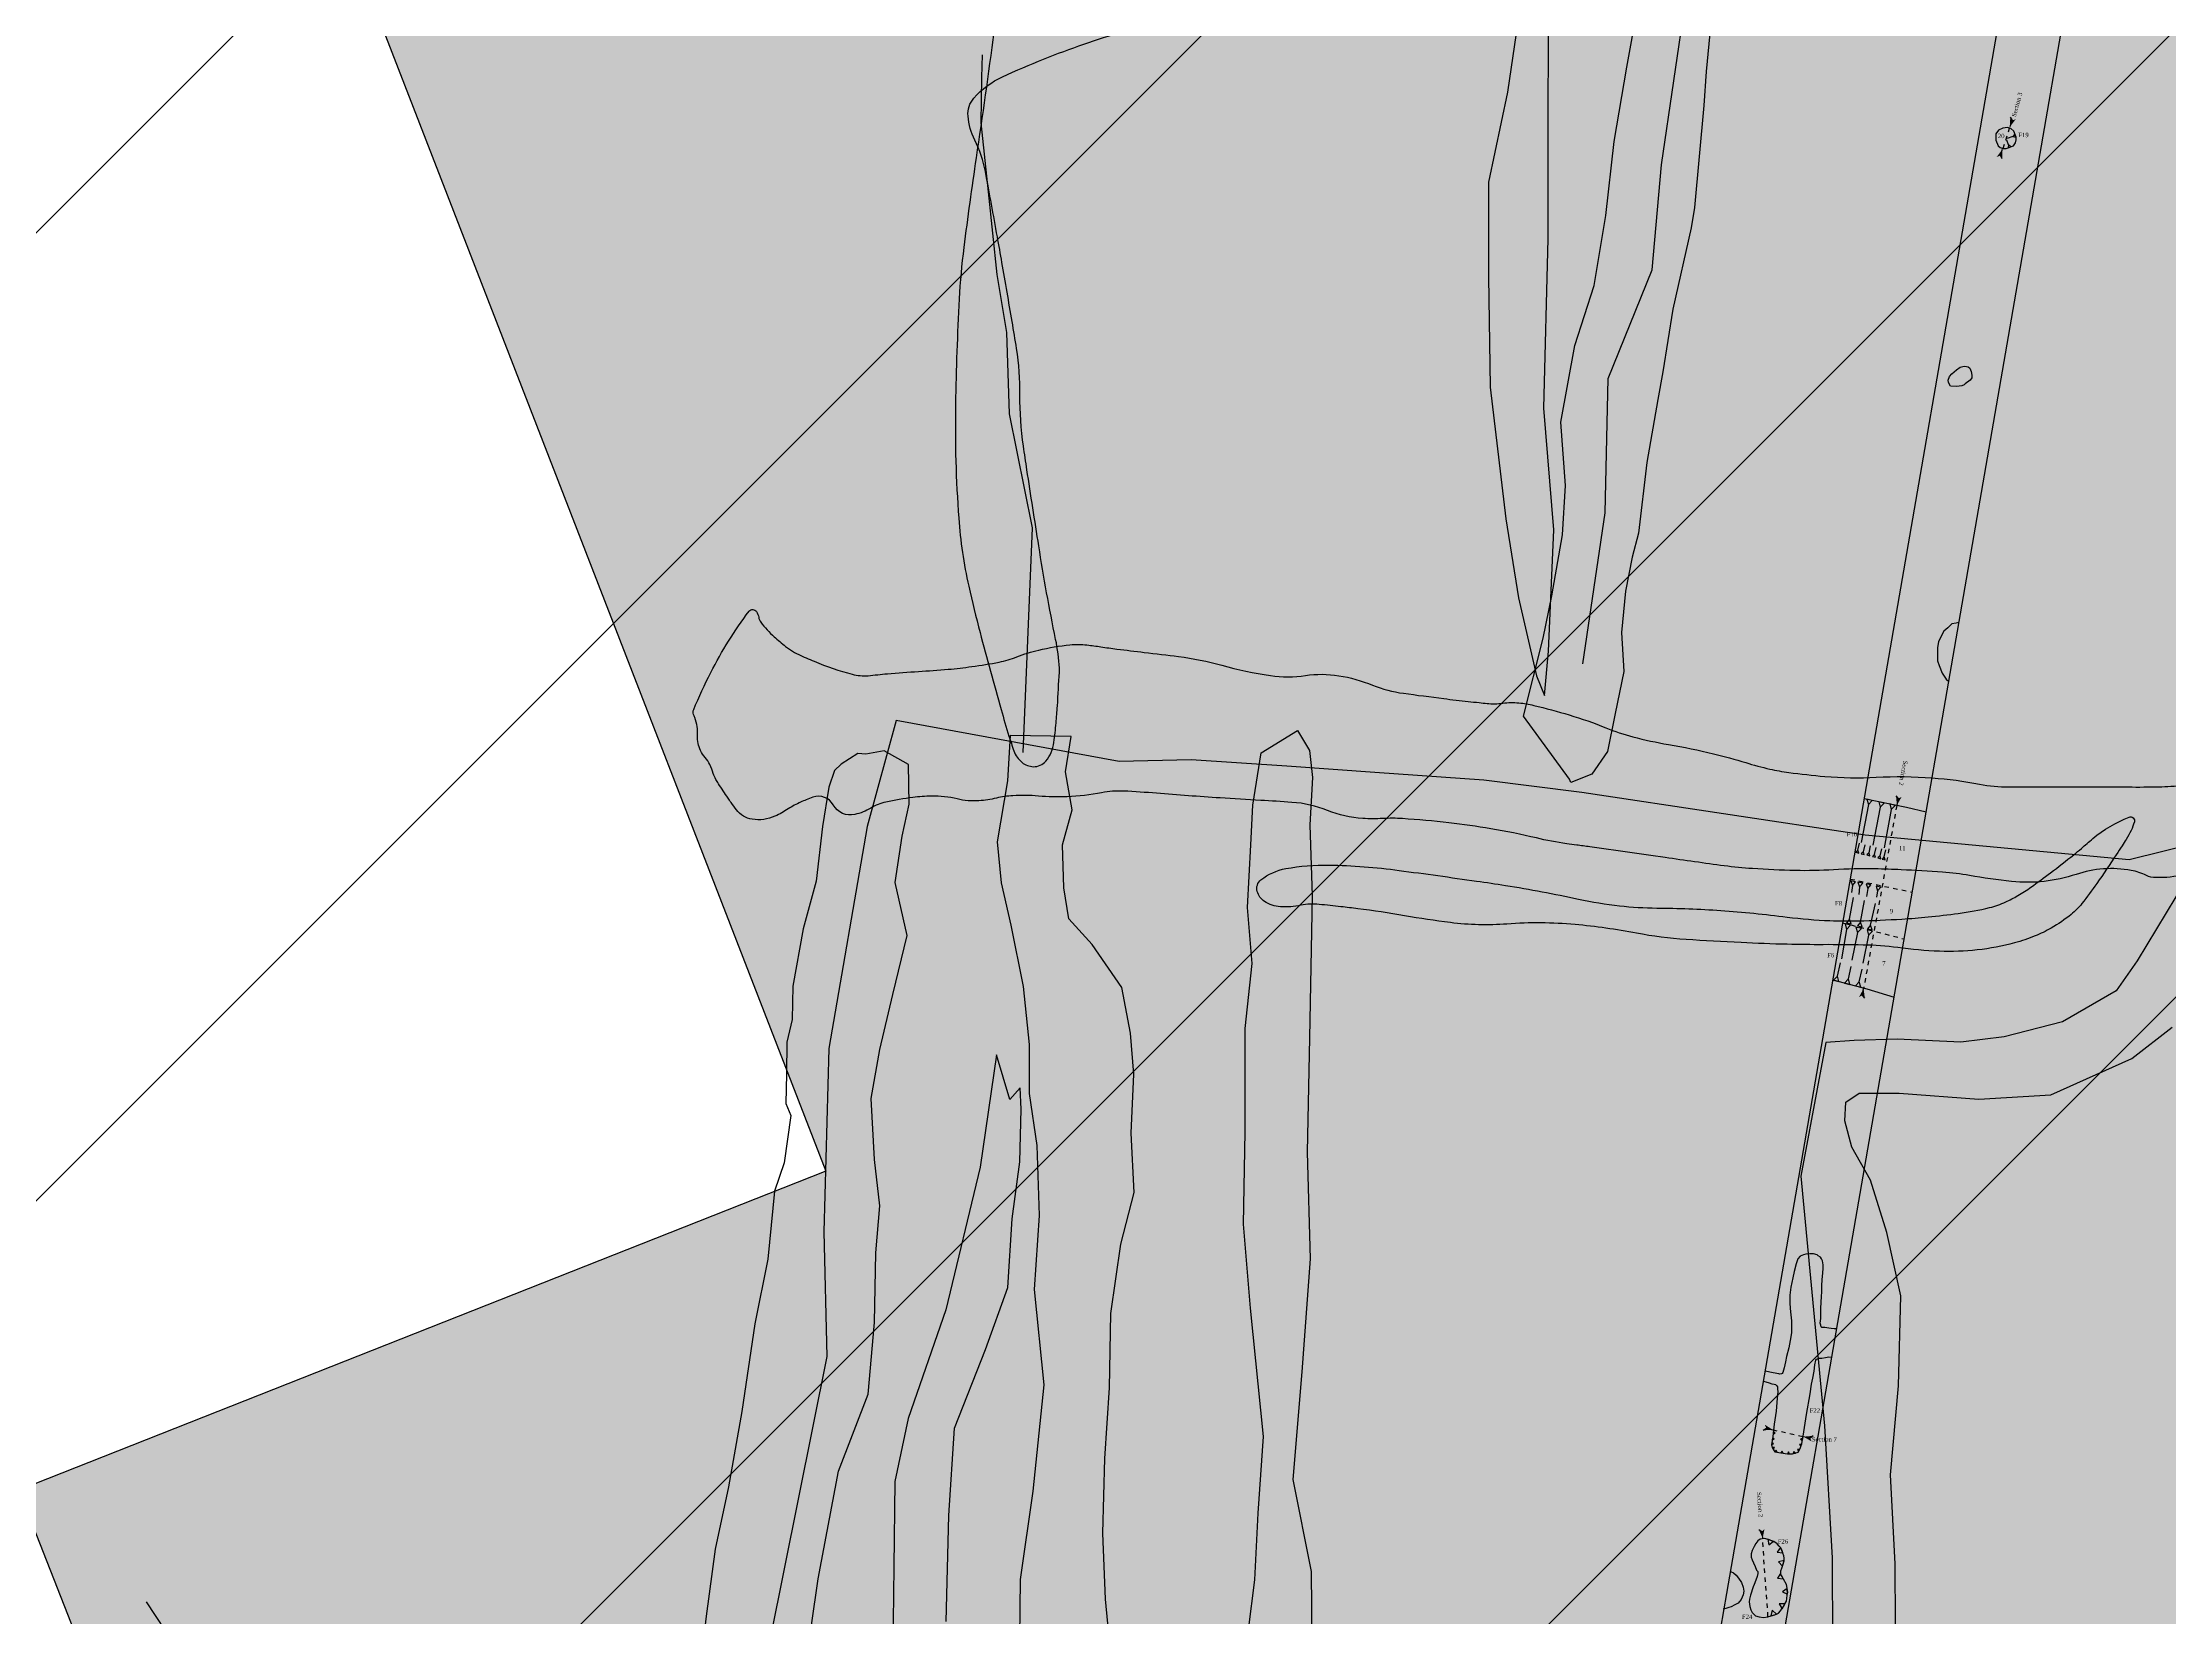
# Model space of a CAD drawing. Header units: feet. Extents: x 442639 to 445151, y 513727 to 516000.
# Drawn here: x 443506.09 to 443554.65, y 515113.1 to 515149.05 of the extents above; entities that cross this region are included whole.
import ezdxf

# ---------------------------------------------------------------- set-up
doc = ezdxf.new("R2010")
doc.units = ezdxf.units.FT
doc.header["$MEASUREMENT"] = 0
doc.linetypes.add('DASHDOT', pattern=[1, 0.5, -0.25, 0, -0.25])
doc.linetypes.add('DASHED', pattern=[0.75, 0.5, -0.25])
doc.layers.get('0').update_dxf_attribs({"linetype": 'CONTINUOUS'})
for name, color, linetype in [('AI', 14, 'CONTINUOUS'), ('CM1', 8, 'CONTINUOUS'), ('CROPMARKS', 5, 'CONTINUOUS'), ('FEATURES', 7, 'CONTINUOUS'), ('FW_AREA97', 8, 'CONTINUOUS'), ('GEOAREA', 4, 'CONTINUOUS'), ('PHASE3A', 7, 'CONTINUOUS'), ('TEXT', 7, 'CONTINUOUS'), ('TRENCH', 1, 'CONTINUOUS')]:
    doc.layers.add(name, color=color, linetype=linetype)
doc.styles.get("Standard").update_dxf_attribs({"font": 'times.ttf', "height": 2})

# ---------------------------------------------------------------- blocks, each defined once
blk = doc.blocks.new('A$CD1F4')
blk.add_lwpolyline([(0.76, 0.49), (0.56, 0.26), (0.01, 0.26)])
for points in [[(0.01, 0.26), (0.76, 0.49), (0.56, 0.26)], [(0.01, 0.26), (0.56, 0.26), (0.76, 0.01)]]:
    blk.add_solid(points)

msp = doc.modelspace()

# ---------------------------------------------------------------- hatches: boundary and pattern name
at = {"layer": 'FW_AREA97', "ltscale": 100}
h = msp.add_hatch(dxfattribs=at)
h.set_pattern_fill('ANSI31', color=8, scale=125, style=0)
h.paths.add_polyline_path([(443587.976, 515216.422), (443587.008, 515217.521), (443572.596, 515207.835), (443554.939, 515197.486), (443537.909, 515187.539), (443512.937, 515172.36), (443493.964, 515160.977), (443460.41, 515139.802), (443431.975, 515122.345), (443414.896, 515111.466), (443405.384, 515106.045), (443399.1, 515103.478), (443393.603, 515101.232), (443388.405, 515100.389), (443382.732, 515099.191), (443382.074, 515096.91), (443382.397, 515095.15), (443383.543, 515088.919), (443383.564, 515083.883), (443382.192, 515078.123), (443381.034, 515073.431), (443384.221, 515057.626), (443318.708, 515029.564), (443254.002, 515002.669), (443234.433, 514993.639), (443208.082, 514982), (443180.76, 514970.831), (443151.714, 514959.132), (443125.983, 514948.738), (443135.654, 514903.446), (443139.613, 514884.672), (443178.623, 514701.908), (443209.061, 514703.713), (443226.823, 514704.523), (443230.584, 514708.161), (443242.217, 514710.213), (443252.61, 514710.952), (443261.806, 514711.15), (443272.893, 514709.467), (443279.945, 514710.574), (443284.828, 514712.057), (443293.882, 514712.385), (443306.489, 514711.397), (443312.899, 514711.584), (443321.46, 514712.019), (443331.486, 514712.646), (443343.241, 514714.157), (443419.665, 514722.594), (443437.929, 514724.52), (443451.344, 514726.381), (443463.086, 514728.088), (443474.139, 514729.712), (443483.152, 514730.814), (443493.31, 514731.457), (443499.823, 514717.34), (443505.96, 514717.727), (443516.897, 514718.8), (443528.375, 514721.107), (443537.759, 514722.358), (443555.617, 514723.33), (443565.188, 514722.572), (443571.898, 514721.985), (443575.656, 514722.203), (443577.304, 514722.298), (443621.209, 514712.311), (443656.081, 514706.29), (443682.603, 514701.884), (443707.118, 514697.606), (443718.23, 514696.192), (443714.653, 514598.287), (443713.04, 514556.317), (443712.419, 514504.673), (443712.312, 514456.317), (443712.227, 514418.293), (443716.388, 514403.701), (443727.177, 514401.071), (443733.588, 514379.739), (443741.521, 514358.019), (443744.908, 514351.825), (443767.696, 514356.857), (443784.606, 514360.77), (443804.504, 514365.451), (443826.874, 514370.795), (443845.143, 514375.041), (443861.878, 514378.9), (443915.081, 514200), (443906.52, 514038.617), (443920.995, 514037.304), (443931.512, 514036.691), (443947.55, 514036.813), (443967.072, 514036.932), (443981.751, 514037.935), (444001.138, 514037.546), (444024.018, 514034.044), (444038.941, 514033.828), (444056.89, 514033.622), (444074.802, 514033.059), (444089.091, 514031.854), (444101.609, 514031.789), (444113.954, 514032.79), (444123.013, 514034.107), (444123.494, 514029.367), (444179.611, 514028.124), (444375.796, 514023.777), (444377.951, 514033.209), (444378.25, 514062.755), (444378.087, 514070.071), (444377.953, 514077.668), (444378.361, 514088.652), (444378.861, 514096.498), (444379.901, 514103.877), (444382.107, 514122.088), (444382.784, 514132.456), (444385.055, 514147.012), (444387.527, 514164.561), (444389.714, 514186.923), (444391.965, 514209.43), (444393.185, 514220.453), (444393.626, 514228.981), (444395.344, 514261.938), (444396.717, 514283.83), (444397.381, 514301.942), (444396.774, 514312.786), (444397.089, 514320.184), (444397.475, 514332.254), (444395.478, 514362.221), (444394.144, 514387.128), (444391.229, 514408.389), (444396.915, 514413.69), (444401.219, 514435.021), (444402.766, 514457.906), (444405.466, 514495.243), (444410.112, 514529.546), (444417.166, 514561.61), (444433.174, 514600.373), (444445.84, 514629.849), (444455.106, 514659.044), (444464.293, 514692.274), (444472.216, 514718.602), (444475.441, 514733.881), (444488.391, 514761.65), (444498.755, 514784.171), (444527.77, 514804.406), (444584.336, 514844.969), (444588.423, 514851.988), (444592.663, 514859.269), (444594.769, 514862.503), (444596.977, 514866.392), (444598.721, 514870.607), (444611.206, 514897.781), (444621.234, 514922.335), (444629.071, 514942.418), (444635.483, 514956.791), (444636.385, 514966.775), (444638.564, 514973.326), (444644.322, 514984.918), (444649.1, 514996.077), (444581.108, 515024.078), (444596.393, 515068.324), (444336.753, 515100), (444319.507, 515100.56), (444303.713, 515101.475), (444281.566, 515103.673), (444245.735, 515107.228), (444205.939, 515110.682), (444194.374, 515112.263), (444162.318, 515117.023), (444139.128, 515119.15), (444119.952, 515119.969), (444093.765, 515121.632), (444085.455, 515122.109), (444057.939, 515138.013), (444004.897, 515142.766), (444002.009, 515131.644), (444000, 515122.425), (443999.067, 515110.465), (443998.885, 515097.84), (443997.843, 515086.907), (443992.669, 515065.269), (443985.83, 515030.168), (443974.504, 514977.22), (443969.906, 514974.092), (443965.16, 514973.735), (443962.387, 514975.357), (443950.053, 514978.687), (443943.973, 514976.446), (443795.152, 514953.041), (443786.899, 514952.359), (443728.658, 514937.257), (443713.615, 514985.752), (443699.924, 514992.359), (443696.242, 515002.999), (443692.278, 515017.761), (443687.475, 515027.814), (443679.879, 515041.356), (443672.688, 515053.239), (443666.544, 515059.216), (443649.375, 515102.318), (443639.181, 515121.193), (443626.884, 515153.736), (443593.807, 515207.041)])
at = {"layer": 'GEOAREA', "ltscale": 100}
h = msp.add_hatch(color=256, dxfattribs=at)
h.paths.add_polyline_path([(443360, 514713.431), (443420, 514713.431), (443420, 514513.431), (443360, 514513.431)])
h.paths.add_polyline_path([(443161.3, 514956.171), (443259.237, 514712.967), (443265.024, 514715.528), (443265.355, 514714.687), (443282.203, 514714.855), (443293.914, 514714.206), (443300.25, 514713.294), (443301.92, 514714.039), (443221.12, 514915.562), (443333.235, 514960.739), (443427.48, 514725.701), (443429.235, 514726.393), (443429.597, 514725.694), (443440.808, 514730.091), (443442.157, 514728.53), (443447.236, 514730.424), (443448.237, 514728.596), (443453.829, 514728.858), (443486.116, 514741.69), (443389.252, 514983.375), (443400.106, 514987.696), (443388.716, 515022.127), (443384.684, 515039.803), (443386.193, 515044.842), (443385.554, 515046.683)])
h.paths.add_polyline_path([(443475.554, 514974.961), (443494.039, 514982.203), (443528.273, 514895.272), (443598.675, 514934.877), (443568.374, 515011.261), (443605.436, 515025.952), (443633.219, 514955.519), (443668.453, 514975.098), (443649.945, 515021.852), (443668.436, 515029.354), (443616.214, 515161.697), (443614.21, 515161.114), (443596.593, 515194.878), (443509.505, 515160.604), (443523.975, 515123.285), (443505.549, 515116.001), (443512.86, 515097.393), (443383.099, 515046.255), (443405.13, 514990.403), (443460.79, 515012.209)])
h.paths.add_polyline_path([(443790.652, 515270.828), (443603.972, 515197.597), (443614.29, 515171.164), (443628.267, 515143.04), (443775.083, 515200.378), (443868.78, 514960.66), (443876.506, 514963.635), (443877.714, 514961.959), (443906.757, 514973.289)])
h.paths.add_polyline_path([(443689.638, 514984.394), (443668.531, 514973.806), (443650.779, 514962.249), (443637.27, 514954.507), (443740.908, 514697.977), (443746.029, 514696.624), (443750.91, 514696.614), (443761.746, 514694.836), (443779.888, 514693.638), (443790.716, 514690.545), (443806.2, 514690.188), (443808.447, 514691.115)])
h.paths.add_polyline_path([(443584.518, 514924.294), (443566.738, 514914.939), (443551.462, 514904.702), (443532.463, 514893.523), (443602.452, 514721.254), (443620.617, 514717.014), (443626.38, 514714.975), (443645.648, 514712.103), (443666.275, 514707.459), (443671.591, 514709.515)])
at = {"layer": 'TRENCH', "ltscale": 100}
h = msp.add_hatch(color=256, dxfattribs=at)
h.paths.add_polyline_path([(443444.348, 515139.572), (443443.373, 515141.012), (443407.547, 515121.493), (443408.202, 515120.085)])
h.paths.add_polyline_path([(443483.252, 515162), (443484.901, 515162.649), (443466.734, 515198.214), (443465.416, 515197.545)])
h.paths.add_polyline_path([(443517.75, 515184.372), (443518.62, 515182.716), (443550.313, 515203.13), (443548.717, 515204.451)])
h.paths.add_polyline_path([(443679.504, 515139.262), (443681.179, 515139.75), (443643.747, 515232.77), (443642.153, 515232.133)], flags=17)
h.paths.add_polyline_path([(443560.104, 515195.095), (443558.689, 515195.42), (443539.705, 515085.728), (443541.124, 515085.449)])
h.paths.add_polyline_path([(443441.823, 515053.496), (443442.367, 515054.811), (443429.876, 515059.598), (443429.55, 515058.144)])
h.paths.add_polyline_path([(443454.402, 515012.917), (443453.081, 515013.418), (443457.193, 515024.46), (443458.551, 515023.946)])
h.paths.add_polyline_path([(443526.59, 515085.07), (443525.15, 515084.894), (443540.607, 514936.243), (443542.135, 514936.489)])
h.paths.add_polyline_path([(443457.832, 514965.49), (443457.319, 514966.917), (443420.536, 514952.894), (443421.036, 514951.477)])
h.paths.add_polyline_path([(443586.695, 515064.09), (443587.928, 515064.659), (443598.832, 515036.686), (443597.516, 515036.256)])
h.paths.add_polyline_path([(443642.329, 515065.428), (443642.185, 515063.906), (443602.508, 515066.574), (443602.619, 515068.047)], flags=17)
h.paths.add_polyline_path([(443629.648, 515090.047), (443628.268, 515090.169), (443629.104, 515100.325), (443630.546, 515100.227)], flags=17)
h.paths.add_polyline_path([(443641.901, 515046.461), (443640.78, 515027.021), (443642.257, 515026.956), (443643.407, 515046.529)], flags=17)
h.paths.add_polyline_path([(443613.368, 514921.596), (443614.818, 514922.262), (443652.746, 514829.498), (443651.105, 514829.188)])
h.paths.add_polyline_path([(443748.705, 514887.436), (443747.537, 514886.424), (443800.31, 514826.507), (443801.532, 514827.653)])
h.paths.add_polyline_path([(443778.329, 515074.969), (443776.546, 515074.414), (443773.702, 515090.476), (443775.699, 515091.08)], flags=17)
h.paths.add_polyline_path([(443871.281, 515019.199), (443870.522, 515017.464), (443849.048, 515029.417), (443850.465, 515031.68)], flags=17)
h.paths.add_polyline_path([(443847.133, 515072.648), (443845.192, 515072.037), (443842.709, 515082.193), (443845.17, 515082.528)], flags=17)
h.paths.add_polyline_path([(444045.314, 514982.301), (444049.127, 514979.066), (444045.892, 514975.254), (444042.079, 514978.488)])
h.paths.add_polyline_path([(444115.961, 514979.57), (444120.01, 514982.504), (444122.944, 514978.455), (444118.895, 514975.521)])
h.paths.add_polyline_path([(444190.813, 514982.443), (444195.114, 514984.993), (444197.664, 514980.692), (444193.363, 514978.142)])
h.paths.add_polyline_path([(444048.71, 515084.197), (444052.382, 515087.59), (444055.775, 515083.918), (444052.103, 515080.525)])
h.paths.add_polyline_path([(444124.079, 515073.634), (444128.312, 515076.296), (444130.974, 515072.064), (444126.742, 515069.401)])
h.paths.add_polyline_path([(444049.717, 515169.782), (444054.693, 515170.271), (444055.183, 515165.295), (444050.207, 515164.806)])
h.paths.add_polyline_path([(444115.388, 515183.688), (444119.415, 515186.651), (444122.379, 515182.624), (444118.352, 515179.661)])
h.paths.add_polyline_path([(444185.165, 515149.894), (444188.835, 515153.29), (444192.231, 515149.62), (444188.561, 515146.224)])
edge = h.paths.add_edge_path()
edge.add_line((443661.107, 515245.617), (443660.644, 515247.337))
edge.add_line((443660.644, 515247.337), (443648.085, 515241.695))
edge.add_line((443648.085, 515241.695), (443637.362, 515236.494))
edge.add_line((443637.362, 515236.494), (443624.812, 515229.893))
edge.add_line((443624.812, 515229.893), (443612.498, 515223.264))
edge.add_line((443612.498, 515223.264), (443598.3, 515215.38))
edge.add_line((443598.3, 515215.38), (443599.54, 515213.854))
edge.add_line((443599.54, 515213.854), (443610.28, 515220.162))
edge.add_line((443610.28, 515220.162), (443621.443, 515226.208))
edge.add_line((443621.443, 515226.208), (443632.096, 515231.881))
edge.add_line((443632.096, 515231.881), (443644.21, 515237.875))
edge.add_line((443644.21, 515237.875), (443661.107, 515245.617))
edge.add_line((443876.086, 514893.121), (443976.086, 514893.121))

# ---------------------------------------------------------------- linework, layer by layer
at = {"layer": 'AI', "color": 17}
for points in [[(443578.688, 515126.035, 0.000001), (443578.899, 515127.366, 0.000001), (443579.049, 515128.318, 0.000039)], [(443527.811, 515149.288, -0.003843), (443527.406, 515146.415, 0.005392), (443527.124, 515144.367, 0.01837), (443527.018, 515143.192, 0.009028), (443526.935, 515140.792, 0.022358), (443527.008, 515138.189, 0.0371), (443527.238, 515136.635, 0.008842), (443527.495, 515135.579, 0.005271), (443527.976, 515133.82, 0.005455), (443528.155, 515133.215, 0.009672), (443528.267, 515132.877, 0.139202), (443528.454, 515132.613, 0.163775), (443528.714, 515132.516, 0.228693), (443528.996, 515132.642, 0.146429), (443529.183, 515133.071, 0.00662), (443529.23, 515133.513, 0.007544), (443529.261, 515133.902, 0.002954), (443529.305, 515134.674, 0.025998), (443529.305, 515134.762, 0.037373), (443529.221, 515135.422, -0.011444), (443528.835, 515137.556, -0.000829), (443528.565, 515139.295, -0.002673), (443528.485, 515139.835, -0.037526), (443528.406, 515140.999, 0.041117), (443528.328, 515142.062, 0.002811), (443528.227, 515142.675, 0.001276), (443527.995, 515144.025, 0.001744), (443527.891, 515144.612, 0.000687), (443527.619, 515146.099, 0.072135), (443527.375, 515146.82, -0.097207), (443527.22, 515147.366, -0.203149), (443527.355, 515147.778, -0.105474), (443528.005, 515148.263, -0.012707), (443528.945, 515148.667, -0.013207), (443529.868, 515149.009, -0.007547), (443531.641, 515149.583, 0.014214)], [(443554.991, 515130.046, -0.054717), (443554.336, 515129.983, -0.10881), (443554.119, 515130.034, 0.066398), (443553.774, 515130.147, 0.127529), (443552.514, 515130.057, -0.108327), (443551.043, 515129.897, -0.01718), (443550.082, 515130.033, 0.026998), (443549.468, 515130.109, 0.004924), (443548.522, 515130.163, 0.007814), (443547.926, 515130.183, 0.019548), (443546.977, 515130.161, -0.021249), (443546.105, 515130.145, -0.010689), (443545.129, 515130.189, -0.01611), (443544.484, 515130.252, -0.004489), (443543.132, 515130.443, 0.003535), (443541.415, 515130.687, 0.00051), (443541.115, 515130.728, -0.000683), (443540.89, 515130.758, -0.02475), (443540.195, 515130.888, 0.016483), (443539.154, 515131.1, 0.013615), (443538.196, 515131.236, 0.012431), (443537.139, 515131.33, 0.030041), (443536.686, 515131.332, -0.02982), (443536.23, 515131.334, -0.079977), (443535.428, 515131.516, 0.07882), (443534.614, 515131.702, 0.003014), (443533.901, 515131.746, -0.002321), (443532.975, 515131.802, -0.00412), (443531.525, 515131.909, 0.007957), (443530.774, 515131.958, 0.060564), (443530.271, 515131.922, -0.03846), (443529.485, 515131.831, -0.029862), (443528.829, 515131.845, 0.03355), (443528.245, 515131.853, 0.046205), (443527.868, 515131.798, -0.043627), (443527.47, 515131.737, -0.075311), (443526.974, 515131.78, 0.06364), (443526.39, 515131.845, 0.02854), (443525.963, 515131.813, 0.019431), (443525.343, 515131.707, 0.083572), (443525, 515131.571, -0.078574), (443524.636, 515131.424, -0.33593), (443524.145, 515131.642, 0.369175), (443523.678, 515131.818, 0.008435), (443523.525, 515131.76, 0.01018), (443523.399, 515131.706, 0.038898), (443523.115, 515131.551, -0.036806), (443522.814, 515131.386, -0.149437), (443522.291, 515131.316, -0.192781), (443521.935, 515131.531, -0.00494), (443521.812, 515131.698, -0.008317), (443521.742, 515131.799, -0.003579), (443521.524, 515132.128, -0.012132), (443521.462, 515132.227, -0.061672), (443521.406, 515132.359, 0.040353), (443521.328, 515132.562, 0.071396), (443521.221, 515132.723, -0.070275), (443521.112, 515132.886, -0.127339), (443521.046, 515133.219, 0.101832), (443520.985, 515133.635, 0.017505), (443520.969, 515133.675, -0.020299), (443520.955, 515133.709, -0.184065), (443520.958, 515133.818, -0.02063), (443521.35, 515134.667, -0.042583), (443522.221, 515136.062, -0.518891), (443522.392, 515136.056, -0.110031), (443522.442, 515135.925, 0.128224), (443522.489, 515135.814, 0.022417), (443522.636, 515135.64, 0.022892), (443522.795, 515135.483, 0.018138), (443523.057, 515135.262, 0.028981), (443523.234, 515135.14, 0.02861), (443523.345, 515135.081, 0.008997), (443523.711, 515134.921, 0.034032), (443524.579, 515134.626, 0.08572), (443524.944, 515134.593, 0.009825), (443525.158, 515134.615, -0.009467), (443525.38, 515134.638, -0.005734), (443526.09, 515134.69, 0.006037), (443526.765, 515134.739, 0.013706), (443527.309, 515134.801, 0.011907), (443527.931, 515134.903, 0.048648), (443528.333, 515135.021, -0.038666), (443528.836, 515135.179, -0.03062), (443529.548, 515135.299, -0.057385), (443529.935, 515135.295, -0.004914), (443530.256, 515135.252, 0.004323), (443530.62, 515135.202, 0.002622), (443531.243, 515135.126, -0.002078), (443532.028, 515135.031, -0.037672), (443533.011, 515134.832, 0.033138), (443534.125, 515134.596, 0.072308), (443534.924, 515134.597, -0.076306), (443535.682, 515134.593, -0.056226), (443536.456, 515134.378, 0.062041), (443537.161, 515134.191, 0.002582), (443538.082, 515134.07, 0.004277), (443538.639, 515134.005, 0.001051), (443538.886, 515133.979, 0.001433), (443539.068, 515133.96, 0.056328), (443539.43, 515133.966, -0.055325), (443539.798, 515133.972, -0.035402), (443540.136, 515133.916, -0.014463), (443540.945, 515133.697, -0.022147), (443541.784, 515133.402, 0.03043), (443542.398, 515133.198, 0.023749), (443543.209, 515133.023, -0.018779), (443544.238, 515132.811, -0.01482), (443544.973, 515132.608, 0.019842), (443545.523, 515132.461, 0.021962), (443545.958, 515132.384, 0.011757), (443546.778, 515132.294, 0.034565), (443547.953, 515132.275, -0.031721), (443549.233, 515132.261, -0.029247), (443550.313, 515132.117, 0.047661), (443550.98, 515132.053, 0.001606), (443551.493, 515132.055, -0.001116), (443552.231, 515132.057, -0.002147), (443553.615, 515132.053, 0.004166), (443554.328, 515132.054, 0.026265), (443554.891, 515132.089, 0.009911)]]:
    msp.add_lwpolyline(points, format="xyb", dxfattribs=at)
msp.add_lwpolyline([(443540.973, 515152.785), (443539.845, 515150.043), (443539.533, 515147.909), (443539.102, 515145.857), (443539.102, 515143.697), (443539.137, 515141.182), (443539.499, 515138.173), (443539.79, 515136.367), (443540.2, 515134.587), (443540.379, 515134.14), (443540.472, 515135.149), (443540.594, 515137.92), (443540.366, 515140.702), (443540.461, 515144.565), (443540.465, 515146.986), (443540.475, 515149.496), (443541.067, 515151.202), (443541.234, 515152.457)], close=True, dxfattribs=at)
for points in [[(443544.196, 515149.646), (443544.073, 515148.387), (443544.018, 515147.609), (443543.806, 515145.277), (443543.732, 515144.815), (443543.308, 515142.96), (443543.081, 515141.53), (443542.965, 515140.9), (443542.72, 515139.463), (443542.523, 515137.85), (443542.378, 515137.295), (443542.233, 515136.524), (443542.136, 515135.578), (443542.189, 515134.691), (443541.992, 515133.727), (443541.821, 515132.859), (443541.463, 515132.348), (443541.463, 515132.348), (443540.979, 515132.155), (443540.949, 515132.229), (443539.898, 515133.666), (443540.352, 515135.447), (443540.549, 515136.412), (443540.791, 515137.805), (443540.858, 515138.933), (443540.753, 515140.382), (443541.069, 515142.129), (443541.516, 515143.496), (443541.784, 515145.094), (443541.969, 515146.789), (443542.263, 515148.484), (443542.497, 515149.787)], [(443530.481, 515112.243), (443530.36, 515113.511), (443530.295, 515115.018), (443530.344, 515116.722), (443530.45, 515118.34), (443530.481, 515120.036), (443530.709, 515121.618), (443531.013, 515122.797), (443530.944, 515124.151), (443531.009, 515125.494), (443530.933, 515126.435), (443530.731, 515127.476), (443530.056, 515128.458), (443529.52, 515129.041), (443529.407, 515129.751), (443529.38, 515130.733), (443529.598, 515131.533), (443529.444, 515132.4), (443529.573, 515133.207), (443528.182, 515133.231), (443528.124, 515132.193), (443527.884, 515130.802), (443527.978, 515129.868), (443528.196, 515128.898), (443528.476, 515127.499), (443528.62, 515126.175), (443528.618, 515125.052), (443528.79, 515123.869), (443528.848, 515122.273), (443528.728, 515120.584), (443528.954, 515118.408), (443528.701, 515115.975), (443528.41, 515113.959), (443528.38, 515111.291)], [(443533.62, 515112.813), (443533.767, 515113.951), (443533.846, 515115.473), (443533.963, 515117.225), (443533.672, 515120.152), (443533.506, 515122.072), (443533.544, 515124.181), (443533.548, 515126.536), (443533.706, 515128.024), (443533.604, 515129.3), (443533.676, 515130.732), (443533.723, 515131.636), (443533.911, 515132.834), (443534.744, 515133.341), (443535.012, 515132.887), (443535.088, 515132.27), (443535.026, 515131.188), (443535.073, 515129.566), (443535.014, 515126.326), (443534.962, 515123.714), (443535.032, 515121.281), (443534.839, 515118.699), (443534.638, 515116.244), (443535.05, 515114.143), (443535.067, 515112.488)], [(443523.182, 515109.69), (443523.799, 515113.977), (443524.264, 515116.432), (443524.941, 515118.194), (443525.086, 515119.829), (443525.119, 515121.42), (443525.208, 515122.492), (443525.089, 515123.546), (443525.006, 515124.939), (443525.207, 515126.057), (443525.501, 515127.319), (443525.828, 515128.66), (443525.56, 515129.871), (443525.72, 515130.929), (443525.88, 515131.662), (443525.865, 515132.564), (443525.306, 515132.88), (443524.885, 515132.798), (443524.706, 515132.813), (443524.326, 515132.574), (443524.17, 515132.425), (443524.04, 515132.049), (443523.902, 515131.152), (443523.753, 515129.904), (443523.456, 515128.812), (443523.222, 515127.509), (443523.203, 515126.745), (443523.088, 515126.224), (443523.073, 515125.505), (443523.062, 515124.831), (443523.174, 515124.551), (443523.022, 515123.475), (443522.806, 515122.827), (443522.65, 515121.274), (443522.356, 515119.795), (443522.055, 515117.795), (443521.75, 515116.074), (443521.452, 515114.658), (443521.244, 515113.128), (443521.055, 515111.496)], [(443555.011, 515129.91), (443553.909, 515128.086), (443553.43, 515127.397), (443552.203, 515126.688), (443550.872, 515126.348), (443549.883, 515126.231), (443548.432, 515126.296), (443547.45, 515126.269), (443546.799, 515126.223), (443546.234, 515123.168), (443546.774, 515117.47), (443546.949, 515114.454), (443546.952, 515112.512)], [(443548.404, 515111.584), (443548.385, 515114.318), (443548.282, 515116.349), (443548.458, 515118.384), (443548.518, 515120.437), (443548.196, 515121.884), (443547.826, 515123.074), (443547.394, 515123.828), (443547.237, 515124.434), (443547.262, 515124.855), (443547.567, 515125.064), (443548.475, 515125.061), (443550.297, 515124.93), (443551.942, 515125.029), (443553.789, 515125.857), (443554.711, 515126.573)], [(443526.723, 515113), (443526.786, 515115.422), (443526.913, 515117.416), (443527.618, 515119.21), (443528.129, 515120.624), (443528.231, 515122.198), (443528.4, 515123.497), (443528.436, 515124.698), (443528.413, 515125.185), (443528.175, 515124.917), (443527.872, 515125.94), (443527.5, 515123.373), (443526.712, 515120.12), (443525.853, 515117.638), (443525.546, 515116.198), (443525.53, 515114.248), (443525.497, 515111.752)]]:
    msp.add_lwpolyline(points, dxfattribs=at)
msp.add_lwpolyline([(443534.477, 515130.19, -0.048327), (443535.458, 515130.269, -0.029516), (443537.062, 515130.149, -0.001597), (443538.83, 515129.905, -0.00428), (443539.488, 515129.806, -0.013466), (443541.157, 515129.495, 0.024138), (443542.093, 515129.341, 0.026931), (443542.947, 515129.289, -0.015805), (443544.403, 515129.233, -0.014213), (443545.917, 515129.083, 0.022113), (443546.892, 515129.002, 0.015095), (443547.547, 515128.996, 0.009965), (443548.54, 515129.038, 0.009446), (443549.137, 515129.086, 0.008162), (443549.826, 515129.166, 0.026373), (443550.541, 515129.3, 0.049317), (443550.909, 515129.428, 0.024431), (443551.183, 515129.572, 0.021067), (443551.485, 515129.767, 0.007548), (443551.931, 515130.094, 0.006217), (443552.462, 515130.505, 0.013325), (443552.636, 515130.651, -0.008824), (443552.897, 515130.874, -0.077074), (443553.724, 515131.365, -0.627213), (443553.845, 515131.255, -0.036938), (443553.771, 515131.061, -0.032866), (443553.659, 515130.857, -0.001768), (443553.565, 515130.709, -0.001282), (443553.433, 515130.507, -0.008445), (443552.987, 515129.849, -0.011832), (443552.65, 515129.393, -0.058778), (443552.402, 515129.142, -0.037456), (443551.947, 515128.831, -0.035974), (443551.58, 515128.651, -0.029748), (443551.111, 515128.495, -0.037861), (443550.26, 515128.333, -0.037974), (443549.396, 515128.303, -0.022922), (443548.444, 515128.385, 0.027715), (443547.655, 515128.445, 0.006188), (443546.745, 515128.453, -0.006845), (443545.922, 515128.461, -0.005791), (443544.866, 515128.499, -0.004868), (443543.611, 515128.57, -0.030688), (443542.48, 515128.715, 0.024704), (443541.078, 515128.912, 0.041152), (443539.524, 515128.924, -0.049524), (443538.232, 515128.956, -0.012441), (443537.188, 515129.113, 0.012143), (443536.118, 515129.273, 0.003211), (443535.734, 515129.319, 0.00248), (443535.237, 515129.372, 0.07636), (443534.822, 515129.352, -0.067061), (443534.351, 515129.319, -0.130289), (443533.988, 515129.441, -0.181219), (443533.823, 515129.668, -0.300535), (443533.908, 515129.932, -0.124658)], format="xyb", close=True, dxfattribs=at)
at = {"layer": 'CM1', "ltscale": 100, "flags": 128}
msp.add_lwpolyline([(443521.475, 515098.395), (443515.294, 515102.763), (443513.026, 515106.421), (443510.802, 515109.904), (443508.468, 515113.452)], dxfattribs=at)
at = {"layer": 'CROPMARKS', "ltscale": 100, "flags": 128}
for points in [[(443541.253, 515134.867), (443541.769, 515138.308), (443541.833, 515141.373), (443542.836, 515143.855), (443543.051, 515146.252), (443543.616, 515150.098)], [(443528.479, 515132.836), (443528.69, 515137.97), (443528.167, 515140.568), (443528.103, 515142.428), (443527.889, 515143.75), (443527.685, 515145.636), (443527.522, 515147.215), (443527.539, 515148.251), (443527.548, 515148.767)], [(443560.551, 515132.078), (443553.729, 515130.389), (443547.704, 515130.955), (443541.23, 515131.923), (443538.996, 515132.209), (443536.506, 515132.386), (443534.497, 515132.527), (443532.318, 515132.671), (443530.674, 515132.637), (443525.582, 515133.573), (443524.921, 515131.15), (443524.04, 515126.085), (443523.93, 515121.901), (443523.997, 515119.049), (443522.049, 515109.36)], [(443521.475, 515098.395), (443515.294, 515102.763), (443513.026, 515106.421), (443510.802, 515109.904), (443508.468, 515113.452)]]:
    msp.add_lwpolyline(points, dxfattribs=at)
at = {"layer": 'FEATURES', "linetype": 'Continuous'}
for points in [[(443550.946, 515147.109), (443550.843, 515147.094), (443550.742, 515147.042), (443550.682, 515146.959), (443550.686, 515146.919), (443550.687, 515146.819), (443550.74, 515146.685), (443550.78, 515146.647), (443550.852, 515146.625), (443550.922, 515146.627), (443551.083, 515146.686), (443551.131, 515146.756), (443551.146, 515146.824), (443551.144, 515146.882), (443551.092, 515147.025), (443551.027, 515147.083)], [(443549.904, 515141.208), (443549.789, 515141.193), (443549.648, 515141.203), (443549.606, 515141.283), (443549.598, 515141.341), (443549.629, 515141.419), (443549.679, 515141.484), (443549.782, 515141.571), (443549.868, 515141.635), (443549.927, 515141.653), (443549.976, 515141.657), (443550.049, 515141.64), (443550.091, 515141.611), (443550.12, 515141.537), (443550.138, 515141.452), (443550.137, 515141.391), (443550.101, 515141.341), (443549.987, 515141.256), (443549.96, 515141.235)]]:
    msp.add_lwpolyline(points, close=True, dxfattribs=at)
at = {"layer": 'FEATURES', "linetype": 'DASHDOT', "ltscale": 0.1, "flags": 128}
msp.add_lwpolyline([(443550.847, 515146.628), (443550.998, 515147.09)], dxfattribs=at)
at = {"layer": 'FEATURES', "ltscale": 100}
for points in [[(443550.97, 515146.71), (443550.935, 515146.815)], [(443551.073, 515146.901), (443550.945, 515146.853)], [(443549.839, 515135.804), (443549.781, 515135.792), (443549.677, 515135.775), (443549.584, 515135.682), (443549.497, 515135.606), (443549.445, 515135.508), (443549.375, 515135.363), (443549.352, 515135.235), (443549.352, 515135.079), (443549.352, 515134.933), (443549.387, 515134.823), (443549.462, 515134.649), (443549.549, 515134.516), (443549.607, 515134.458)], [(443547.773, 515131.652), (443547.61, 515130.786)], [(443548.046, 515131.59), (443547.877, 515130.721)], [(443548.296, 515131.539), (443548.132, 515130.661)], [(443547.536, 515130.611), (443547.573, 515130.771)], [(443547.66, 515130.575), (443547.697, 515130.735)], [(443547.788, 515130.549), (443547.825, 515130.709)], [(443547.917, 515130.513), (443547.954, 515130.673)], [(443548.041, 515130.482), (443548.078, 515130.642)], [(443548.138, 515130.456), (443548.175, 515130.616)], [(443547.346, 515129.036), (443547.436, 515129.533)], [(443547.41, 515129.807), (443547.389, 515129.642)], [(443547.571, 515129.772), (443547.559, 515129.602)], [(443547.759, 515129.737), (443547.729, 515129.554)], [(443547.98, 515129.684), (443547.961, 515129.54)], [(443547.595, 515128.967), (443547.682, 515129.458)], [(443547.824, 515128.898), (443547.934, 515129.39)], [(443547.276, 515128.803), (443547.157, 515128.131)], [(443547.523, 515128.731), (443547.396, 515128.103)], [(443547.779, 515128.67), (443547.649, 515128.033)], [(443547.069, 515127.736), (443547.138, 515128.037)], [(443547.32, 515127.67), (443547.382, 515127.958)], [(443547.567, 515127.607), (443547.63, 515127.892)]]:
    msp.add_lwpolyline(points, dxfattribs=at)
for points in [[(443551.028, 515146.668), (443550.974, 515146.711), (443550.964, 515146.642)], [(443551.118, 515146.954), (443551.073, 515146.9), (443551.142, 515146.889)]]:
    msp.add_lwpolyline(points, close=True, dxfattribs=at)
at = {"layer": 'FEATURES', "linetype": 'Continuous'}
for points in [[(443549.091, 515131.477), (443548.645, 515131.583), (443547.675, 515131.784)], [(443546.961, 515127.649), (443547.742, 515127.442), (443548.36, 515127.257)]]:
    msp.add_lwpolyline(points, dxfattribs=at)
at = {"layer": 'FEATURES', "linetype": 'DASHDOT', "ltscale": 0.1}
for points in [[(443546.275, 515117.221), (443545.606, 515117.369)], [(443545.482, 515113.113), (443545.357, 515114.884)]]:
    msp.add_lwpolyline(points, dxfattribs=at)
at = {"layer": 'GEOAREA', "ltscale": 100}
msp.add_lwpolyline([(443475.554, 514974.961), (443494.039, 514982.203), (443528.273, 514895.272), (443598.675, 514934.877), (443568.374, 515011.261), (443605.436, 515025.952), (443633.219, 514955.519), (443668.453, 514975.098), (443649.945, 515021.852), (443668.436, 515029.354), (443616.214, 515161.697), (443614.21, 515161.114), (443596.593, 515194.878), (443509.505, 515160.604), (443523.975, 515123.285), (443505.549, 515116.001), (443512.86, 515097.393), (443383.099, 515046.255), (443405.13, 514990.403), (443460.79, 515012.209)], close=True, dxfattribs=at)
at = {"layer": 'TEXT', "linetype": 'DASHDOT', "ltscale": 0.1}
msp.add_lwpolyline([(443548.421, 515131.627), (443547.667, 515127.46)], dxfattribs=at)
at = {"layer": 'TEXT', "ltscale": 100}
for points in [[(443547.864, 515131.744), (443547.738, 515131.777), (443547.773, 515131.652)], [(443548.137, 515131.682), (443548.011, 515131.715), (443548.046, 515131.59)], [(443548.388, 515131.632), (443548.262, 515131.665), (443548.296, 515131.539)], [(443547.488, 515130.562), (443547.554, 515130.545), (443547.536, 515130.611)], [(443547.612, 515130.526), (443547.678, 515130.509), (443547.66, 515130.575)], [(443547.74, 515130.5), (443547.806, 515130.483), (443547.788, 515130.549)], [(443547.868, 515130.464), (443547.935, 515130.447), (443547.917, 515130.513)], [(443547.992, 515130.433), (443548.059, 515130.416), (443548.041, 515130.482)], [(443548.09, 515130.407), (443548.156, 515130.39), (443548.138, 515130.456)], [(443547.482, 515129.89), (443547.374, 515129.912), (443547.41, 515129.807)], [(443547.644, 515129.855), (443547.535, 515129.877), (443547.571, 515129.772)], [(443547.831, 515129.821), (443547.723, 515129.842), (443547.759, 515129.737)], [(443548.058, 515129.763), (443547.951, 515129.791), (443547.98, 515129.684)], [(443547.273, 515128.953), (443547.382, 515128.932), (443547.346, 515129.036)], [(443547.367, 515128.895), (443547.242, 515128.928), (443547.276, 515128.803)], [(443547.615, 515128.823), (443547.489, 515128.856), (443547.523, 515128.731)], [(443547.522, 515128.884), (443547.631, 515128.863), (443547.595, 515128.967)], [(443547.871, 515128.763), (443547.745, 515128.795), (443547.779, 515128.67)], [(443547.752, 515128.815), (443547.86, 515128.794), (443547.824, 515128.898)], [(443546.977, 515127.643), (443547.103, 515127.61), (443547.069, 515127.736)], [(443547.229, 515127.578), (443547.354, 515127.545), (443547.32, 515127.67)], [(443547.476, 515127.515), (443547.602, 515127.482), (443547.567, 515127.607)], [(443545.609, 515117.06), (443545.569, 515117.09), (443545.562, 515117.04)], [(443545.627, 515116.977), (443545.577, 515116.981), (443545.599, 515116.936)], [(443545.625, 515117.166), (443545.585, 515117.197), (443545.579, 515117.147)], [(443545.644, 515117.302), (443545.604, 515117.333), (443545.597, 515117.283)], [(443545.671, 515116.912), (443545.64, 515116.873), (443545.69, 515116.865)], [(443545.806, 515116.892), (443545.776, 515116.852), (443545.826, 515116.846)], [(443546.155, 515116.926), (443546.182, 515116.883), (443546.205, 515116.928)], [(443546.202, 515117.045), (443546.235, 515117.008), (443546.251, 515117.055)], [(443546.228, 515117.166), (443546.269, 515117.136), (443546.275, 515117.186)], [(443545.949, 515116.874), (443545.924, 515116.831), (443545.975, 515116.831)], [(443546.071, 515116.884), (443546.058, 515116.835), (443546.107, 515116.849)], [(443545.304, 515114.885), (443545.252, 515114.848), (443545.205, 515114.786), (443545.164, 515114.718), (443545.122, 515114.625), (443545.101, 515114.547), (443545.101, 515114.474), (443545.122, 515114.411), (443545.148, 515114.344), (443545.19, 515114.256), (443545.221, 515114.178), (443545.252, 515114.141), (443545.252, 515114.1), (443545.236, 515114.032), (443545.205, 515113.944), (443545.169, 515113.845), (443545.143, 515113.798), (443545.086, 515113.601), (443545.06, 515113.512), (443545.054, 515113.45), (443545.07, 515113.346), (443545.091, 515113.273), (443545.122, 515113.211), (443545.2, 515113.133), (443545.283, 515113.107), (443545.377, 515113.096), (443545.475, 515113.112), (443545.553, 515113.133), (443545.642, 515113.159), (443545.72, 515113.195), (443545.767, 515113.247), (443545.808, 515113.304), (443545.844, 515113.351), (443545.87, 515113.408), (443545.902, 515113.471), (443545.912, 515113.528), (443545.922, 515113.601), (443545.933, 515113.673), (443545.917, 515113.762), (443545.907, 515113.85), (443545.834, 515113.97), (443545.803, 515114.027), (443545.777, 515114.074), (443545.772, 515114.11), (443545.772, 515114.162), (443545.798, 515114.219), (443545.829, 515114.313), (443545.85, 515114.391), (443545.85, 515114.448), (443545.844, 515114.5), (443545.824, 515114.562), (443545.803, 515114.614), (443545.772, 515114.682), (443545.741, 515114.723), (443545.689, 515114.775), (443545.616, 515114.827), (443545.527, 515114.859), (443545.413, 515114.9), (443545.351, 515114.89)], [(443545.478, 515114.879), (443545.498, 515114.75), (443545.599, 515114.832)], [(443545.765, 515114.69), (443545.69, 515114.584), (443545.819, 515114.572)], [(443545.771, 515114.096), (443545.698, 515113.989), (443545.828, 515113.979)], [(443545.851, 515114.393), (443545.724, 515114.362), (443545.814, 515114.268)], [(443545.918, 515113.755), (443545.81, 515113.683), (443545.926, 515113.625)], [(443545.674, 515113.174), (443545.577, 515113.26), (443545.55, 515113.133)], [(443545.87, 515113.404), (443545.74, 515113.407), (443545.802, 515113.293)]]:
    msp.add_lwpolyline(points, close=True, dxfattribs=at)
at = {"layer": 'TEXT', "linetype": 'DASHED', "ltscale": 0.1}
for points in [[(443547.363, 515129.951), (443548.767, 515129.652)], [(443547.186, 515128.955), (443548.587, 515128.583)]]:
    msp.add_lwpolyline(points, dxfattribs=at)
at = {"layer": 'TEXT', "ltscale": 100}
for points in [[(443547.046, 515119.687), (443546.995, 515119.687), (443546.923, 515119.691), (443546.868, 515119.7), (443546.779, 515119.712), (443546.711, 515119.712), (443546.698, 515119.729), (443546.685, 515119.767), (443546.677, 515119.814), (443546.685, 515119.916), (443546.69, 515120.154), (443546.702, 515120.421), (443546.711, 515120.531), (443546.715, 515120.663), (443546.719, 515120.811), (443546.736, 515120.951), (443546.745, 515121.07), (443546.741, 515121.142), (443546.728, 515121.236), (443546.707, 515121.278), (443546.681, 515121.32), (443546.63, 515121.354), (443546.601, 515121.371), (443546.524, 515121.393), (443546.482, 515121.397), (443546.435, 515121.397), (443546.346, 515121.388), (443546.291, 515121.371), (443546.214, 515121.346), (443546.164, 515121.282), (443546.125, 515121.168), (443546.083, 515120.989), (443546.049, 515120.849), (443546.002, 515120.637), (443545.981, 515120.451), (443545.981, 515120.281), (443545.985, 515120.145), (443546.007, 515120.001), (443546.019, 515119.869), (443546.019, 515119.746), (443546.019, 515119.593), (443545.99, 515119.415), (443545.956, 515119.254), (443545.905, 515119.055), (443545.879, 515118.927), (443545.854, 515118.791), (443545.837, 515118.741), (443545.824, 515118.69), (443545.807, 515118.664), (443545.794, 515118.66), (443545.756, 515118.651), (443545.731, 515118.656), (443545.599, 515118.681), (443545.416, 515118.719)], [(443545.606, 515117.369), (443545.59, 515117.225), (443545.561, 515117.035), (443545.584, 515116.961), (443545.637, 515116.874), (443545.773, 515116.852), (443545.926, 515116.831), (443546.045, 515116.831), (443546.172, 515116.865), (443546.219, 515116.954), (443546.257, 515117.069), (443546.282, 515117.234), (443546.363, 515117.731), (443546.448, 515118.197), (443546.478, 515118.418), (443546.507, 515118.558), (443546.537, 515118.719), (443546.554, 515118.864), (443546.575, 515118.97), (443546.592, 515118.995), (443546.656, 515119.012), (443546.711, 515119.016), (443546.792, 515119.029), (443546.872, 515119.042), (443546.936, 515119.038)], [(443545.376, 515118.488), (443545.434, 515118.477), (443545.506, 515118.452), (443545.57, 515118.431), (443545.625, 515118.422), (443545.65, 515118.41), (443545.684, 515118.384), (443545.697, 515118.363), (443545.697, 515118.316), (443545.705, 515118.248), (443545.693, 515118.1), (443545.667, 515117.803), (443545.62, 515117.51), (443545.606, 515117.369)], [(443544.623, 515114.146), (443544.691, 515114.115), (443544.753, 515114.063), (443544.81, 515113.99), (443544.878, 515113.897), (443544.919, 515113.788), (443544.93, 515113.694), (443544.914, 515113.611), (443544.867, 515113.502), (443544.805, 515113.424), (443544.727, 515113.382), (443544.644, 515113.335), (443544.587, 515113.32), (443544.519, 515113.299), (443544.462, 515113.284)]]:
    msp.add_lwpolyline(points, dxfattribs=at)
at = {"layer": 'TRENCH', "linetype": 'Continuous'}
msp.add_lwpolyline([(443560.104, 515195.095), (443558.689, 515195.42), (443539.705, 515085.728), (443541.124, 515085.449)], close=True, dxfattribs=at)

# ---------------------------------------------------------------- block references
at = {"layer": 'PHASE3A', "xscale": 0.2764614202575494, "yscale": 0.2764614202575494, "zscale": 0.2764614202575494}
for p, rotation in [((443551.073, 515147.096), 71.3068557889529), ((443550.768, 515146.634), 251.3068557889529), ((443548.495, 515131.621), 78.62587516431269), ((443547.595, 515127.466), 259.8846224220368), ((443545.613, 515117.447), 165.5729926499591), ((443546.277, 515117.151), 348.2569460082958), ((443545.432, 515114.911), 96.9982864460488)]:
    msp.add_blockref('A$CD1F4', p, dxfattribs=dict(at, rotation=rotation))

# ---------------------------------------------------------------- texts
at = {"layer": 'FEATURES', "ltscale": 100}
for s, rotation, p in [('Section 3', 74.1181, (443551.136, 515147.338)), ('Section 2', 259.3589, (443548.573, 515132.66))]:
    msp.add_text(s, height=0.1, rotation=rotation, dxfattribs=at).set_placement(p)
for s, p in [('20', (443550.729, 515146.863)), ('F19', (443551.196, 515146.886)), ('F10', (443547.279, 515130.924)), ('11', (443548.472, 515130.606)), ('F8', (443547.013, 515129.348)), ('9', (443548.264, 515129.17)), ('F6', (443546.832, 515128.165)), ('7', (443548.09, 515127.977))]:
    msp.add_text(s, height=0.1, dxfattribs=at).set_placement(p)
at = {"layer": 'TEXT', "ltscale": 100}
for s, p in [('F22', (443546.434, 515117.77)), ('Section 7', (443546.482, 515117.111)), ('F26', (443545.705, 515114.781)), ('F24', (443544.887, 515113.062))]:
    msp.add_text(s, height=0.1, dxfattribs=at).set_placement(p)
msp.add_text('Section 2', height=0.1, rotation=274.2054, dxfattribs=at).set_placement((443545.229, 515115.953))

doc.saveas('drawing.dxf')
